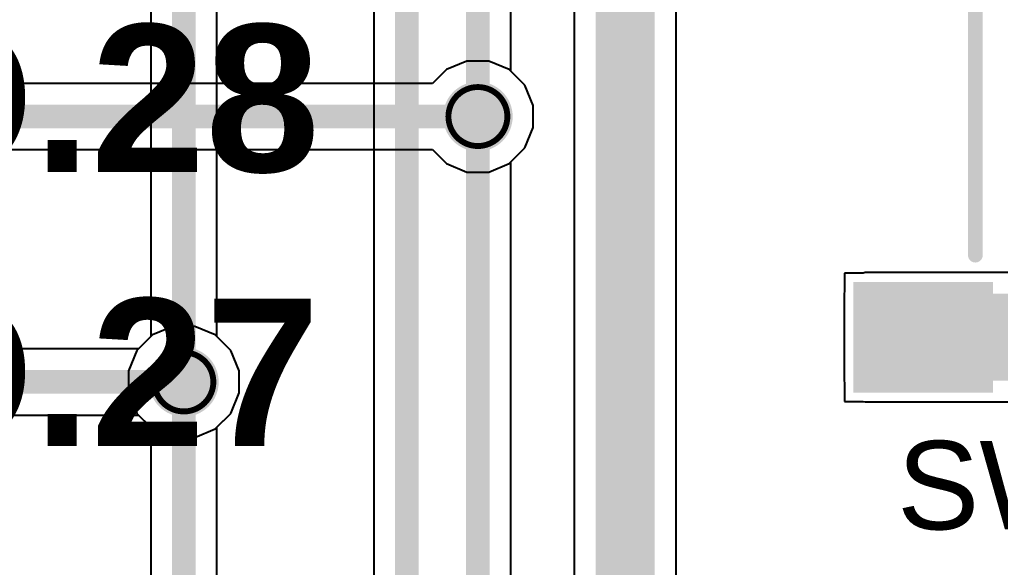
# Model space of a CAD drawing. Header units: inches. Extents: x -18 to 345, y -18 to 43.
# Drawn here: x -10.79 to -2.33, y -3.86 to 0.86 of the extents above; entities that cross this region are included whole.
import ezdxf

# ---------------------------------------------------------------- set-up
doc = ezdxf.new("R2010")
doc.units = ezdxf.units.IN
for name, color, linetype in [('Board Outline', 216, 'Continuous'), ('Bottom Layer', 5, 'Continuous'), ('Drill Drawing', 1, 'Continuous'), ('Top Layer', 1, 'Continuous'), ('Top Overlay', 2, 'Continuous'), ('Top Paste', 8, 'Continuous'), ('Top Solder', 216, 'Continuous'), ('Via Holes', 16, 'Continuous')]:
    doc.layers.add(name, color=color, linetype=linetype)
doc.styles.add('Arial', font='', dxfattribs={"height": 0.2})
doc.styles.add('Arial_Bold', font='', dxfattribs={"height": 0.2})
doc.styles.get('Arial').set_extended_font_data('Arial')
doc.styles.get('Arial_Bold').set_extended_font_data('Arial', bold=True)

# ---------------------------------------------------------------- blocks, each defined once
blk = doc.blocks.new('TS_1187A_B_A_B_11')
at = {"layer": 'Top Layer'}
for points in [[(-3.5, 2.25), (-2.5, 2.25), (-2.5, 1.5), (-3.5, 1.5)], [(2.5, 2.25), (3.5, 2.25), (3.5, 1.5), (2.5, 1.5)], [(-3.5, -1.5), (-2.5, -1.5), (-2.5, -2.25), (-3.5, -2.25)], [(2.5, -1.5), (3.5, -1.5), (3.5, -2.25), (2.5, -2.25)]]:
    blk.add_hatch(color=1, dxfattribs=at).paths.add_polyline_path(points)
at = {"layer": 'Top Paste'}
for points in [[(-3.5, 2.25), (-2.5, 2.25), (-2.5, 1.5), (-3.5, 1.5)], [(2.5, 2.25), (3.5, 2.25), (3.5, 1.5), (2.5, 1.5)], [(-3.5, -1.5), (-2.5, -1.5), (-2.5, -2.25), (-3.5, -2.25)], [(2.5, -1.5), (3.5, -1.5), (3.5, -2.25), (2.5, -2.25)]]:
    blk.add_hatch(color=8, dxfattribs=at).paths.add_polyline_path(points)
at = {"layer": 'Top Solder'}
for points in [[(-3.6016, 2.3516), (-2.3984, 2.3516), (-2.3984, 1.3984), (-3.6016, 1.3984)], [(2.3984, 2.3516), (3.6016, 2.3516), (3.6016, 1.3984), (2.3984, 1.3984)], [(-3.6016, -1.3984), (-2.3984, -1.3984), (-2.3984, -2.3516), (-3.6016, -2.3516)], [(2.3984, -1.3984), (3.6016, -1.3984), (3.6016, -2.3516), (2.3984, -2.3516)]]:
    blk.add_hatch(color=216, dxfattribs=at).paths.add_polyline_path(points)
at = {"layer": 'Top Overlay'}
for points in [[(-2.1702, 1.6551, 0.127, 0.127, 0), (-1.2751, 2.5502, 0.127, 0.127, 0)], [(-1.2751, 2.5502, 0.127, 0.127, 0), (1.2751, 2.5502, 0.127, 0.127, 0)], [(1.2751, 2.5502, 0.127, 0.127, 0), (2.1702, 1.6551, 0.127, 0.127, 0)], [(-1.8009, 1.0008, 0.127, 0.127, 0), (-1.0008, 1.8009, 0.127, 0.127, 0)], [(-1.0008, 1.8009, 0.127, 0.127, 0), (0.8992, 1.8009, 0.127, 0.127, 0)], [(0.8992, 1.8009, 0.127, 0.127, 0), (1.8009, 0.8992, 0.127, 0.127, 0)], [(-2.5502, -1.1684, 0.127, 0.127, 0), (-2.5502, 1.1684, 0.127, 0.127, 0)], [(2.5502, -1.1684, 0.127, 0.127, 0), (2.5502, 1.1684, 0.127, 0.127, 0)], [(-1.8009, -0.9982, 0.127, 0.127, 0), (-1.8009, 1.0008, 0.127, 0.127, 0)], [(1.8009, -0.8992, 0.127, 0.127, 0), (1.8009, 0.8992, 0.127, 0.127, 0)], [(0.8001, -1.8999, 0.127, 0.127, 0), (1.8009, -0.8992, 0.127, 0.127, 0)], [(-1.8009, -0.9982, 0.127, 0.127, 0), (-0.8992, -1.8999, 0.127, 0.127, 0)], [(-2.1702, -1.6551, 0.127, 0.127, 0), (-1.2751, -2.5502, 0.127, 0.127, 0)], [(1.2751, -2.5502, 0.127, 0.127, 0), (2.1702, -1.6551, 0.127, 0.127, 0)], [(-0.8992, -1.8999, 0.127, 0.127, 0), (0.8001, -1.8999, 0.127, 0.127, 0)], [(-1.2751, -2.5502, 0.127, 0.127, 0), (1.2751, -2.5502, 0.127, 0.127, 0)]]:
    blk.add_lwpolyline(points, format="xyseb", dxfattribs=at)
for points in [[(-1.3068, 2.5502, 0.0635, 0.0635, 1), (-1.2433, 2.5502, 0.0635, 0.0635, 1)], [(-1.3068, 2.5502, 0.0635, 0.0635, 1), (-1.2433, 2.5502, 0.0635, 0.0635, 1)], [(1.2433, 2.5502, 0.0635, 0.0635, 1), (1.3068, 2.5502, 0.0635, 0.0635, 1)], [(1.2433, 2.5502, 0.0635, 0.0635, 1), (1.3068, 2.5502, 0.0635, 0.0635, 1)], [(-1.0325, 1.8009, 0.0635, 0.0635, 1), (-0.969, 1.8009, 0.0635, 0.0635, 1)], [(-1.0325, 1.8009, 0.0635, 0.0635, 1), (-0.969, 1.8009, 0.0635, 0.0635, 1)], [(0.8674, 1.8009, 0.0635, 0.0635, 1), (0.9309, 1.8009, 0.0635, 0.0635, 1)], [(0.8674, 1.8009, 0.0635, 0.0635, 1), (0.9309, 1.8009, 0.0635, 0.0635, 1)], [(-2.2019, 1.6551, 0.0635, 0.0635, 1), (-2.1384, 1.6551, 0.0635, 0.0635, 1)], [(2.1384, 1.6551, 0.0635, 0.0635, 1), (2.2019, 1.6551, 0.0635, 0.0635, 1)], [(1.2751, 0, 0.127, 0.127, 1), (-1.2751, 0, 0.127, 0.127, 1)], [(-2.5819, 1.1684, 0.0635, 0.0635, 1), (-2.5184, 1.1684, 0.0635, 0.0635, 1)], [(2.5184, 1.1684, 0.0635, 0.0635, 1), (2.5819, 1.1684, 0.0635, 0.0635, 1)], [(-1.8326, 1.0008, 0.0635, 0.0635, 1), (-1.7691, 1.0008, 0.0635, 0.0635, 1)], [(-1.8326, 1.0008, 0.0635, 0.0635, 1), (-1.7691, 1.0008, 0.0635, 0.0635, 1)], [(1.7691, 0.8992, 0.0635, 0.0635, 1), (1.8326, 0.8992, 0.0635, 0.0635, 1)], [(1.7691, 0.8992, 0.0635, 0.0635, 1), (1.8326, 0.8992, 0.0635, 0.0635, 1)], [(-1.3068, 0, 0.0635, 0.0635, 1), (-1.2433, 0, 0.0635, 0.0635, 1)], [(1.2433, 0, 0.0635, 0.0635, 1), (1.3068, 0, 0.0635, 0.0635, 1)], [(1.7691, -0.8992, 0.0635, 0.0635, 1), (1.8326, -0.8992, 0.0635, 0.0635, 1)], [(1.7691, -0.8992, 0.0635, 0.0635, 1), (1.8326, -0.8992, 0.0635, 0.0635, 1)], [(-1.8326, -0.9982, 0.0635, 0.0635, 1), (-1.7691, -0.9982, 0.0635, 0.0635, 1)], [(-1.8326, -0.9982, 0.0635, 0.0635, 1), (-1.7691, -0.9982, 0.0635, 0.0635, 1)], [(-2.5819, -1.1684, 0.0635, 0.0635, 1), (-2.5184, -1.1684, 0.0635, 0.0635, 1)], [(2.5184, -1.1684, 0.0635, 0.0635, 1), (2.5819, -1.1684, 0.0635, 0.0635, 1)], [(-2.2019, -1.6551, 0.0635, 0.0635, 1), (-2.1384, -1.6551, 0.0635, 0.0635, 1)], [(2.1384, -1.6551, 0.0635, 0.0635, 1), (2.2019, -1.6551, 0.0635, 0.0635, 1)], [(-0.9309, -1.8999, 0.0635, 0.0635, 1), (-0.8674, -1.8999, 0.0635, 0.0635, 1)], [(-0.9309, -1.8999, 0.0635, 0.0635, 1), (-0.8674, -1.8999, 0.0635, 0.0635, 1)], [(0.7683, -1.8999, 0.0635, 0.0635, 1), (0.8318, -1.8999, 0.0635, 0.0635, 1)], [(0.7683, -1.8999, 0.0635, 0.0635, 1), (0.8318, -1.8999, 0.0635, 0.0635, 1)], [(-1.3068, -2.5502, 0.0635, 0.0635, 1), (-1.2433, -2.5502, 0.0635, 0.0635, 1)], [(-1.3068, -2.5502, 0.0635, 0.0635, 1), (-1.2433, -2.5502, 0.0635, 0.0635, 1)], [(1.2433, -2.5502, 0.0635, 0.0635, 1), (1.3068, -2.5502, 0.0635, 0.0635, 1)], [(1.2433, -2.5502, 0.0635, 0.0635, 1), (1.3068, -2.5502, 0.0635, 0.0635, 1)]]:
    blk.add_lwpolyline(points, format="xyseb", close=True, dxfattribs=at)

msp = doc.modelspace()

# ---------------------------------------------------------------- hatches: boundary and pattern name
at = {"layer": 'Bottom Layer'}
h = msp.add_hatch(color=5, dxfattribs=at)
edge = h.paths.add_edge_path()
edge.add_arc((-6.8383, 0.0254), 0.3, 0, 360)
h = msp.add_hatch(color=5, dxfattribs=at)
edge = h.paths.add_edge_path()
edge.add_arc((-9.3726, -2.2606), 0.3, 0, 360)
at = {"layer": 'Top Layer'}
h = msp.add_hatch(color=1, dxfattribs=at)
edge = h.paths.add_edge_path()
edge.add_arc((-6.8383, 0.0254), 0.3, 0, 360)
msp.add_hatch(color=1, dxfattribs=at).paths.add_polyline_path([(-3.5, -2.25), (3.5, -2.25), (3.5, -1.5), (-3.5, -1.5)])
h = msp.add_hatch(color=1, dxfattribs=at)
edge = h.paths.add_edge_path()
edge.add_arc((-9.3726, -2.2606), 0.3, 0, 360)
at = {"layer": 'Via Holes'}
h = msp.add_hatch(color=7, dxfattribs=at)
edge = h.paths.add_edge_path()
edge.add_arc((-6.8383, 0.0254), 0.15, 0, 360)
h = msp.add_hatch(color=7, dxfattribs=at)
edge = h.paths.add_edge_path()
edge.add_arc((-9.3726, -2.2606), 0.15, 0, 360)

# ---------------------------------------------------------------- linework, layer by layer
at = {"layer": 'Board Outline'}
msp.add_lwpolyline([(17.5, 0, 0.076, 0.076, 1), (-17.5, 0, 0.076, 0.076, 1)], format="xyseb", close=True, dxfattribs=at)
at = {"layer": 'Bottom Layer'}
for p, q in [((-9.6575, 7.6474), (-9.6575, -1.8698)), ((-9.0877, -1.8698), (-9.0877, 7.5294)), ((-7.7348, 6.1878), (-7.7348, -7.2224)), ((-6.5534, 0.4162), (-6.5534, 1.3182)), ((-6.0096, 1.1362), (-6.0096, -5.1406)), ((-5.1291, -5.1406), (-5.1291, 0.9539)), ((-6.4332, 0.2961), (-6.5534, 0.4162)), ((-6.3605, 0.1204), (-6.4332, 0.2961)), ((-6.3605, -0.0696), (-6.3605, 0.1204)), ((-6.4332, -0.2453), (-6.3605, -0.0696)), ((-6.5534, -0.3654), (-6.4332, -0.2453)), ((-6.5534, -3.1168), (-6.5534, -0.3654)), ((-9.6575, -1.8698), (-9.7777, -1.9899)), ((-8.9675, -1.9899), (-9.0877, -1.8698)), ((-9.7777, -1.9899), (-9.8504, -2.1656)), ((-8.8948, -2.1656), (-8.9675, -1.9899)), ((-9.8504, -2.1656), (-9.8504, -2.3556)), ((-8.8948, -2.3556), (-8.8948, -2.1656)), ((-9.8504, -2.3556), (-9.7777, -2.5313)), ((-8.9675, -2.5313), (-8.8948, -2.3556)), ((-9.7777, -2.5313), (-9.6575, -2.6514)), ((-9.0877, -2.6514), (-8.9675, -2.5313)), ((-9.6575, -2.6514), (-9.6575, -9.1063)), ((-9.0877, -8.9883), (-9.0877, -2.6514)), ((-6.5534, -6.5644), (-6.5534, -3.1168))]:
    msp.add_line(p, q, dxfattribs=at)
for points in [[(-9.3726, -2.2606, 0.2032, 0.2032, 0), (-9.3726, 7.6474, 0.2032, 0.2032, 0)], [(-7.4499, -7.6132, 0.2032, 0.2032, 0), (-7.4499, 6.5786, 0.2032, 0.2032, 0)], [(-6.8383, 0.0254, 0.2032, 0.2032, 0), (-6.8383, 1.3182, 0.2032, 0.2032, 0)], [(-5.5694, -5.289, 0.508, 0.508, 0), (-5.5694, 1.1362, 0.508, 0.508, 0)], [(-6.8383, -0.1579, 0.2032, 0.2032, 0), (-6.7828, -0.1025, 0.2032, 0.2032, 0)], [(-6.8383, -3.1168, 0.2032, 0.2032, 0), (-6.8383, -0.1579, 0.2032, 0.2032, 0)], [(-6.7828, -0.1025, 0.2032, 0.2032, 0), (-6.7104, -0.1025, 0.2032, 0.2032, 0)], [(-9.3726, -9.1063, 0.2032, 0.2032, 0), (-9.3726, -2.2606, 0.2032, 0.2032, 0)], [(-6.8383, -6.8479, 0.2032, 0.2032, 0), (-6.8383, -3.1168, 0.2032, 0.2032, 0)]]:
    msp.add_lwpolyline(points, format="xyseb", dxfattribs=at)
for points in [[(-6.8891, 0.0254, 0.1016, 0.1016, 1), (-6.7875, 0.0254, 0.1016, 0.1016, 1)], [(-6.8891, -0.1579, 0.1016, 0.1016, 1), (-6.7875, -0.1579, 0.1016, 0.1016, 1)], [(-6.8891, -0.1579, 0.1016, 0.1016, 1), (-6.7875, -0.1579, 0.1016, 0.1016, 1)], [(-6.8336, -0.1025, 0.1016, 0.1016, 1), (-6.732, -0.1025, 0.1016, 0.1016, 1)], [(-6.8336, -0.1025, 0.1016, 0.1016, 1), (-6.732, -0.1025, 0.1016, 0.1016, 1)], [(-6.7612, -0.1025, 0.1016, 0.1016, 1), (-6.6596, -0.1025, 0.1016, 0.1016, 1)], [(-9.4234, -2.2606, 0.1016, 0.1016, 1), (-9.3218, -2.2606, 0.1016, 0.1016, 1)], [(-9.4234, -2.2606, 0.1016, 0.1016, 1), (-9.3218, -2.2606, 0.1016, 0.1016, 1)], [(-6.8891, -3.1168, 0.1016, 0.1016, 1), (-6.7875, -3.1168, 0.1016, 0.1016, 1)], [(-6.8891, -3.1168, 0.1016, 0.1016, 1), (-6.7875, -3.1168, 0.1016, 0.1016, 1)]]:
    msp.add_lwpolyline(points, format="xyseb", close=True, dxfattribs=at)
at = {"layer": 'Drill Drawing'}
for points in [[(-6.5843, 0.0254, 0.0508, 0.0508, 1), (-7.0923, 0.0254, 0.0508, 0.0508, 1)], [(-7.105, 0.0254, 0.0254, 0.0254, 1), (-7.0796, 0.0254, 0.0254, 0.0254, 1)], [(-6.597, 0.0254, 0.0254, 0.0254, 1), (-6.5716, 0.0254, 0.0254, 0.0254, 1)], [(-9.1186, -2.2606, 0.0508, 0.0508, 1), (-9.6266, -2.2606, 0.0508, 0.0508, 1)], [(-9.6393, -2.2606, 0.0254, 0.0254, 1), (-9.6139, -2.2606, 0.0254, 0.0254, 1)], [(-9.1313, -2.2606, 0.0254, 0.0254, 1), (-9.1059, -2.2606, 0.0254, 0.0254, 1)]]:
    msp.add_lwpolyline(points, format="xyseb", close=True, dxfattribs=at)
at = {"layer": 'Top Layer'}
for p, q in [((-7.1089, 0.4305), (-7.2291, 0.3103)), ((-6.9333, 0.5032), (-7.1089, 0.4305)), ((-6.7432, 0.5032), (-6.9333, 0.5032)), ((-6.5676, 0.4305), (-6.7432, 0.5032)), ((-6.4332, 0.2961), (-6.5676, 0.4305)), ((-7.2291, 0.3103), (-13.3567, 0.3103)), ((-6.3605, 0.1204), (-6.4332, 0.2961)), ((-6.3605, -0.0696), (-6.3605, 0.1204)), ((-6.4332, -0.2453), (-6.3605, -0.0696)), ((-6.5676, -0.3797), (-6.4332, -0.2453)), ((-13.3878, -0.2595), (-7.2291, -0.2595)), ((-7.2291, -0.2595), (-7.1089, -0.3797)), ((-7.1089, -0.3797), (-6.9333, -0.4524)), ((-6.7432, -0.4524), (-6.5676, -0.3797)), ((-6.9333, -0.4524), (-6.7432, -0.4524)), ((-3.5175, -1.3222), (-3.6778, -1.3222)), ((-3.6778, -1.3222), (-3.6778, -1.4825)), ((-3.5, -1.3187), (-3.5175, -1.3222)), ((3.5, -1.3187), (-3.5, -1.3187)), ((-3.6778, -1.4825), (-3.6813, -1.5)), ((-3.6813, -1.5), (-3.6813, -2.25)), ((-9.6433, -1.8555), (-9.7634, -1.9757)), ((-9.4676, -1.7828), (-9.6433, -1.8555)), ((-9.2776, -1.7828), (-9.4676, -1.7828)), ((-9.1019, -1.8555), (-9.2776, -1.7828)), ((-8.9675, -1.9899), (-9.1019, -1.8555)), ((-9.7634, -1.9757), (-13.3567, -1.9757)), ((-8.8948, -2.1656), (-8.9675, -1.9899)), ((-8.8948, -2.3556), (-8.8948, -2.1656)), ((-3.6813, -2.25), (-3.6778, -2.2675)), ((-3.6778, -2.2675), (-3.6778, -2.4278)), ((-8.9675, -2.5313), (-8.8948, -2.3556)), ((-3.6778, -2.4278), (-3.5175, -2.4278)), ((-3.5175, -2.4278), (-3.5, -2.4313)), ((-3.5, -2.4313), (2.3689, -2.4313)), ((-9.1019, -2.6657), (-8.9675, -2.5313)), ((-13.3567, -2.5455), (-9.7634, -2.5455)), ((-9.7634, -2.5455), (-9.6433, -2.6657)), ((-9.6433, -2.6657), (-9.4676, -2.7384)), ((-9.2776, -2.7384), (-9.1019, -2.6657)), ((-9.4676, -2.7384), (-9.2776, -2.7384))]:
    msp.add_line(p, q, dxfattribs=at)
for points in [[(-13.9493, 0.0254, 0.2032, 0.2032, 0), (-6.8383, 0.0254, 0.2032, 0.2032, 0)], [(-14.0245, -2.2606, 0.2032, 0.2032, 0), (-9.3726, -2.2606, 0.2032, 0.2032, 0)]]:
    msp.add_lwpolyline(points, format="xyseb", dxfattribs=at)
for points in [[(-6.8891, 0.0254, 0.1016, 0.1016, 1), (-6.7875, 0.0254, 0.1016, 0.1016, 1)], [(-9.4234, -2.2606, 0.1016, 0.1016, 1), (-9.3218, -2.2606, 0.1016, 0.1016, 1)]]:
    msp.add_lwpolyline(points, format="xyseb", close=True, dxfattribs=at)

# ---------------------------------------------------------------- block references
msp.add_blockref('TS_1187A_B_A_B_11', (0, 0))

# ---------------------------------------------------------------- texts
at = {"layer": 'Top Overlay', "style": 'Arial_Bold'}
for s, p in [('PO.28', (-13.2297, -0.451)), ('PO.27', (-13.2297, -2.8122))]:
    msp.add_text(s, height=1.27, rotation=360, dxfattribs=at).set_placement(p)
at = {"layer": 'Top Overlay', "style": 'Arial'}
msp.add_text('SW1', height=0.762, dxfattribs=at).set_placement((-3.2255, -3.5305))

doc.saveas('drawing.dxf')
